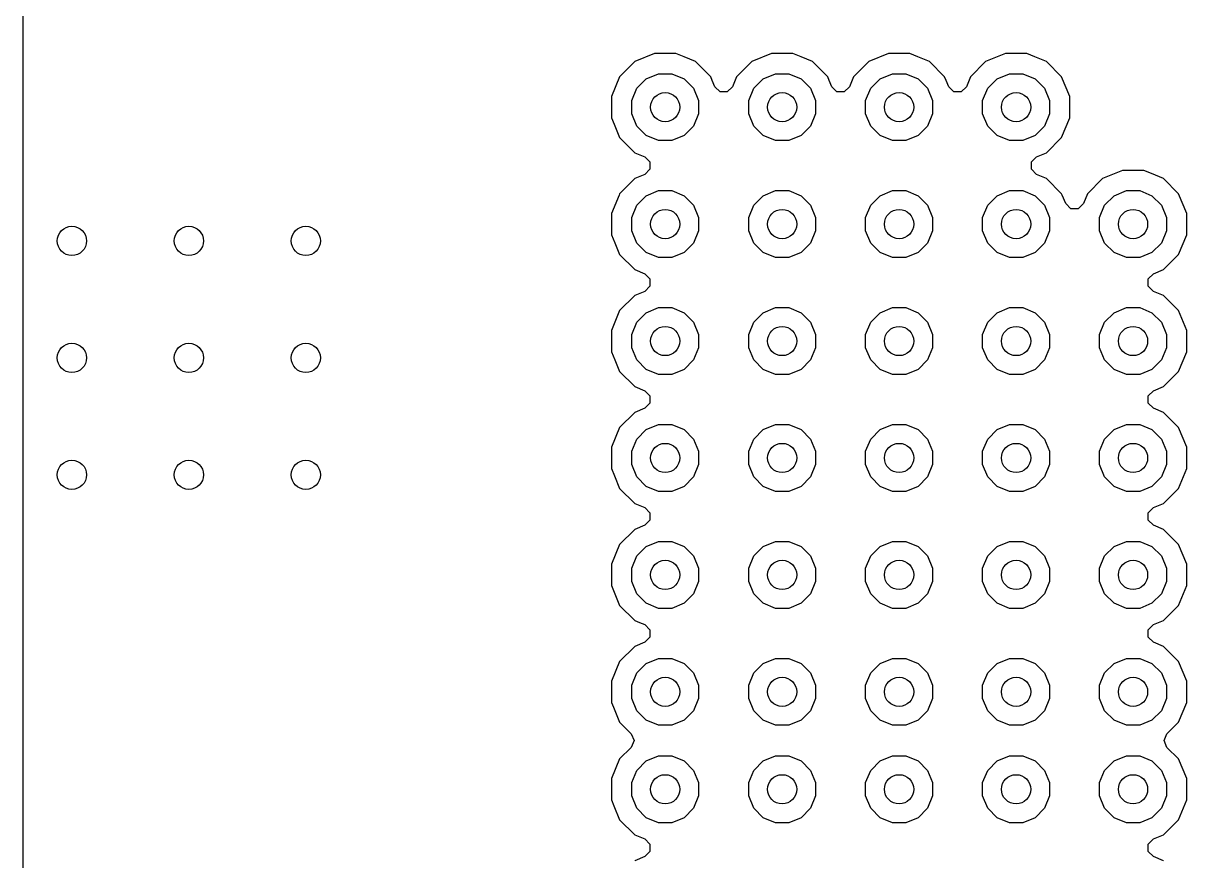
# Model space of a CAD drawing. Extents: x 114.9 to 199.6, y -137.1 to -76.7.
# Drawn here: x 114.88 to 120.85, y -103.38 to -99.08 of the extents above; entities that cross this region are included whole.
import ezdxf

# ---------------------------------------------------------------- set-up
doc = ezdxf.new("R2010")
doc.units = 0
doc.layers.add('BLACK', color=7, linetype='CONTINUOUS')

msp = doc.modelspace()

# ---------------------------------------------------------------- linework, layer by layer
at = {"layer": 'BLACK', "linetype": 'CONTINUOUS'}
for p, q in [((114.8805, -99.458698), (114.8805, -88.805198)), ((118.118698, -99.238), (118.01744, -99.279944)), ((118.1187, -99.238), (118.118698, -99.238)), ((118.2283, -99.238), (118.1187, -99.238)), ((118.228301, -99.238), (118.2283, -99.238)), ((118.270244, -99.255374), (118.228301, -99.238)), ((118.329558, -99.279943), (118.270244, -99.255374)), ((118.718698, -99.238), (118.61744, -99.279944)), ((118.7187, -99.238), (118.718698, -99.238)), ((118.8283, -99.238), (118.7187, -99.238)), ((118.828301, -99.238), (118.8283, -99.238)), ((118.870244, -99.255374), (118.828301, -99.238)), ((118.929558, -99.279943), (118.870244, -99.255374)), ((119.318698, -99.238), (119.21744, -99.279944)), ((119.3187, -99.238), (119.318698, -99.238)), ((119.4283, -99.238), (119.3187, -99.238)), ((119.428301, -99.238), (119.4283, -99.238)), ((119.470244, -99.255374), (119.428301, -99.238)), ((119.529558, -99.279943), (119.470244, -99.255374)), ((119.918698, -99.238), (119.81744, -99.279944)), ((119.9187, -99.238), (119.918698, -99.238)), ((120.0283, -99.238), (119.9187, -99.238)), ((120.028301, -99.238), (120.0283, -99.238)), ((120.070244, -99.255374), (120.028301, -99.238)), ((120.129558, -99.279943), (120.070244, -99.255374)), ((118.01744, -99.279944), (117.939944, -99.35744)), ((118.329559, -99.279944), (118.329558, -99.279943)), ((118.329561, -99.279945), (118.329559, -99.279944)), ((118.407056, -99.35744), (118.329561, -99.279945)), ((118.61744, -99.279944), (118.539945, -99.357439)), ((118.929559, -99.279944), (118.929558, -99.279943)), ((118.929561, -99.279945), (118.929559, -99.279944)), ((119.007056, -99.35744), (118.929561, -99.279945)), ((119.21744, -99.279944), (119.139945, -99.357439)), ((119.529559, -99.279944), (119.529558, -99.279943)), ((119.529561, -99.279945), (119.529559, -99.279944)), ((119.607056, -99.35744), (119.529561, -99.279945)), ((119.81744, -99.279944), (119.739945, -99.357439)), ((120.129559, -99.279944), (120.129558, -99.279943)), ((120.129561, -99.279945), (120.129559, -99.279944)), ((120.207055, -99.357439), (120.129561, -99.279945)), ((117.939944, -99.35744), (117.898, -99.458698)), ((118.027993, -99.416275), (118.076275, -99.367993)), ((118.076275, -99.367993), (118.139359, -99.341863)), ((118.139359, -99.341863), (118.207641, -99.341863)), ((118.207641, -99.341863), (118.270725, -99.367993)), ((118.270725, -99.367993), (118.319007, -99.416275)), ((118.407056, -99.357441), (118.407056, -99.35744)), ((118.407057, -99.357442), (118.407056, -99.357441)), ((118.414757, -99.376031), (118.407057, -99.357442)), ((118.539943, -99.35744), (118.51877, -99.408557)), ((118.539945, -99.357439), (118.539943, -99.35744)), ((118.627993, -99.416275), (118.676275, -99.367993)), ((118.676275, -99.367993), (118.739359, -99.341863)), ((118.739359, -99.341863), (118.807641, -99.341863)), ((118.807641, -99.341863), (118.870725, -99.367993)), ((118.870725, -99.367993), (118.919007, -99.416275)), ((119.007056, -99.357441), (119.007056, -99.35744)), ((119.007057, -99.357442), (119.007056, -99.357441)), ((119.014757, -99.376031), (119.007057, -99.357442)), ((119.139943, -99.35744), (119.11877, -99.408557)), ((119.139945, -99.357439), (119.139943, -99.35744)), ((119.227993, -99.416275), (119.276275, -99.367993)), ((119.276275, -99.367993), (119.339359, -99.341863)), ((119.339359, -99.341863), (119.407641, -99.341863)), ((119.407641, -99.341863), (119.470725, -99.367993)), ((119.470725, -99.367993), (119.519007, -99.416275)), ((119.607056, -99.357441), (119.607056, -99.35744)), ((119.607057, -99.357442), (119.607056, -99.357441)), ((119.614757, -99.376031), (119.607057, -99.357442)), ((119.739943, -99.35744), (119.71877, -99.408557)), ((119.739945, -99.357439), (119.739943, -99.35744)), ((119.827993, -99.416275), (119.876275, -99.367993)), ((119.876275, -99.367993), (119.939359, -99.341863)), ((119.939359, -99.341863), (120.007641, -99.341863)), ((120.007641, -99.341863), (120.070725, -99.367993)), ((120.070725, -99.367993), (120.119007, -99.416275)), ((120.207055, -99.35744), (120.207055, -99.357439)), ((120.207057, -99.357442), (120.207055, -99.35744)), ((120.249, -99.4587), (120.207057, -99.357442)), ((118.001863, -99.479359), (118.027993, -99.416275)), ((118.319007, -99.416275), (118.345137, -99.479359)), ((118.42823, -99.408557), (118.414757, -99.376031)), ((118.454748, -99.435075), (118.42823, -99.408557)), ((118.492251, -99.435075), (118.454748, -99.435075)), ((118.51877, -99.408557), (118.492251, -99.435075)), ((118.601863, -99.479359), (118.627993, -99.416275)), ((118.919007, -99.416275), (118.945137, -99.479359)), ((119.02823, -99.408557), (119.014757, -99.376031)), ((119.054748, -99.435075), (119.02823, -99.408557)), ((119.092251, -99.435075), (119.054748, -99.435075)), ((119.11877, -99.408557), (119.092251, -99.435075)), ((119.201863, -99.479359), (119.227993, -99.416275)), ((119.519007, -99.416275), (119.545137, -99.479359)), ((119.62823, -99.408557), (119.614757, -99.376031)), ((119.654748, -99.435075), (119.62823, -99.408557)), ((119.692251, -99.435075), (119.654748, -99.435075)), ((119.71877, -99.408557), (119.692251, -99.435075)), ((119.801863, -99.479359), (119.827993, -99.416275)), ((120.119007, -99.416275), (120.145137, -99.479359)), ((114.8805, -106.535198), (114.8805, -99.458698)), ((117.898, -99.458698), (117.898, -99.568301)), ((118.001863, -99.547641), (118.001863, -99.479359)), ((118.345137, -99.479359), (118.345137, -99.547641)), ((118.601863, -99.547641), (118.601863, -99.479359)), ((118.945137, -99.479359), (118.945137, -99.547641)), ((119.201863, -99.547641), (119.201863, -99.479359)), ((119.545137, -99.479359), (119.545137, -99.547641)), ((119.801863, -99.547641), (119.801863, -99.479359)), ((120.145137, -99.479359), (120.145137, -99.547641)), ((120.249, -99.5683), (120.249, -99.4587)), ((118.027993, -99.610725), (118.001863, -99.547641)), ((118.345137, -99.547641), (118.319007, -99.610725)), ((118.627993, -99.610725), (118.601863, -99.547641)), ((118.945137, -99.547641), (118.919007, -99.610725)), ((119.227993, -99.610725), (119.201863, -99.547641)), ((119.545137, -99.547641), (119.519007, -99.610725)), ((119.827993, -99.610725), (119.801863, -99.547641)), ((120.145137, -99.547641), (120.119007, -99.610725)), ((117.898, -99.568301), (117.911141, -99.600024)), ((117.911141, -99.600024), (117.939943, -99.669558)), ((118.076275, -99.659007), (118.027993, -99.610725)), ((118.319007, -99.610725), (118.270725, -99.659007)), ((118.676275, -99.659007), (118.627993, -99.610725)), ((118.919007, -99.610725), (118.870725, -99.659007)), ((119.276275, -99.659007), (119.227993, -99.610725)), ((119.519007, -99.610725), (119.470725, -99.659007)), ((119.876275, -99.659007), (119.827993, -99.610725)), ((120.119007, -99.610725), (120.070725, -99.659007)), ((120.207057, -99.669558), (120.249, -99.5683)), ((117.939943, -99.669558), (117.939944, -99.669559)), ((117.939944, -99.669559), (117.939945, -99.669561)), ((117.939945, -99.669561), (118.01744, -99.747056)), ((118.139359, -99.685137), (118.076275, -99.659007)), ((118.270725, -99.659007), (118.207641, -99.685137)), ((118.739359, -99.685137), (118.676275, -99.659007)), ((118.870725, -99.659007), (118.807641, -99.685137)), ((119.339359, -99.685137), (119.276275, -99.659007)), ((119.470725, -99.659007), (119.407641, -99.685137)), ((119.939359, -99.685137), (119.876275, -99.659007)), ((120.070725, -99.659007), (120.007641, -99.685137)), ((120.129561, -99.747055), (120.207055, -99.669561)), ((120.207055, -99.66956), (120.207057, -99.669558)), ((120.207055, -99.669561), (120.207055, -99.66956)), ((118.207641, -99.685137), (118.139359, -99.685137)), ((118.807641, -99.685137), (118.739359, -99.685137)), ((119.407641, -99.685137), (119.339359, -99.685137)), ((120.007641, -99.685137), (119.939359, -99.685137)), ((118.01744, -99.747056), (118.068557, -99.76823)), ((118.068557, -99.76823), (118.095075, -99.794749)), ((120.051924, -99.794748), (120.078441, -99.76823)), ((120.078441, -99.76823), (120.129558, -99.747057)), ((120.129558, -99.747057), (120.12956, -99.747055)), ((120.12956, -99.747055), (120.129561, -99.747055)), ((118.095075, -99.832252), (118.068557, -99.85877)), ((118.095075, -99.794749), (118.095075, -99.832252)), ((120.051924, -99.832251), (120.051924, -99.794748)), ((120.078441, -99.858769), (120.051924, -99.832251)), ((120.518698, -99.838), (120.41744, -99.879944)), ((120.5187, -99.838), (120.518698, -99.838)), ((120.6283, -99.838), (120.5187, -99.838)), ((120.628301, -99.838), (120.6283, -99.838)), ((120.668636, -99.854708), (120.628301, -99.838)), ((118.017439, -99.879945), (117.939944, -99.95744)), ((118.01744, -99.879943), (118.017439, -99.879945)), ((118.068557, -99.85877), (118.01744, -99.879943)), ((120.129558, -99.879943), (120.078441, -99.858769)), ((120.129559, -99.879944), (120.129558, -99.879943)), ((120.129561, -99.879945), (120.129559, -99.879944)), ((120.207056, -99.95744), (120.129561, -99.879945)), ((120.41744, -99.879944), (120.339945, -99.957439)), ((120.729558, -99.879943), (120.668636, -99.854708)), ((120.729559, -99.879944), (120.729558, -99.879943)), ((120.729561, -99.879945), (120.729559, -99.879944)), ((120.807055, -99.957439), (120.729561, -99.879945)), ((117.936606, -99.965499), (117.898, -100.058698)), ((117.939943, -99.957442), (117.936606, -99.965499)), ((117.939944, -99.95744), (117.939943, -99.957441)), ((117.939943, -99.957441), (117.939943, -99.957442)), ((118.027993, -100.016275), (118.076275, -99.967993)), ((118.076275, -99.967993), (118.139359, -99.941863)), ((118.139359, -99.941863), (118.207641, -99.941863)), ((118.207641, -99.941863), (118.270725, -99.967993)), ((118.270725, -99.967993), (118.319007, -100.016275)), ((118.627993, -100.016275), (118.676275, -99.967993)), ((118.676275, -99.967993), (118.739359, -99.941863)), ((118.739359, -99.941863), (118.807641, -99.941863)), ((118.807641, -99.941863), (118.870725, -99.967993)), ((118.870725, -99.967993), (118.919007, -100.016275)), ((119.227993, -100.016275), (119.276275, -99.967993)), ((119.276275, -99.967993), (119.339359, -99.941863)), ((119.339359, -99.941863), (119.407641, -99.941863)), ((119.407641, -99.941863), (119.470725, -99.967993)), ((119.470725, -99.967993), (119.519007, -100.016275)), ((119.827993, -100.016275), (119.876275, -99.967993)), ((119.876275, -99.967993), (119.939359, -99.941863)), ((119.939359, -99.941863), (120.007641, -99.941863)), ((120.007641, -99.941863), (120.070725, -99.967993)), ((120.070725, -99.967993), (120.119007, -100.016275)), ((120.207056, -99.957441), (120.207056, -99.95744)), ((120.207057, -99.957442), (120.207056, -99.957441)), ((120.210394, -99.965499), (120.207057, -99.957442)), ((120.22823, -100.008557), (120.210394, -99.965499)), ((120.339943, -99.95744), (120.31877, -100.008557)), ((120.339945, -99.957439), (120.339943, -99.95744)), ((120.427993, -100.016275), (120.476275, -99.967993)), ((120.476275, -99.967993), (120.539359, -99.941863)), ((120.539359, -99.941863), (120.607641, -99.941863)), ((120.607641, -99.941863), (120.670725, -99.967993)), ((120.670725, -99.967993), (120.719007, -100.016275)), ((120.807055, -99.95744), (120.807055, -99.957439)), ((120.807057, -99.957442), (120.807055, -99.95744)), ((120.849, -100.0587), (120.807057, -99.957442)), ((118.001863, -100.079359), (118.027993, -100.016275)), ((118.319007, -100.016275), (118.345137, -100.079359)), ((118.601863, -100.079359), (118.627993, -100.016275)), ((118.919007, -100.016275), (118.945137, -100.079359)), ((119.201863, -100.079359), (119.227993, -100.016275)), ((119.519007, -100.016275), (119.545137, -100.079359)), ((119.801863, -100.079359), (119.827993, -100.016275)), ((120.119007, -100.016275), (120.145137, -100.079359)), ((120.254748, -100.035075), (120.22823, -100.008557)), ((120.31877, -100.008557), (120.292251, -100.035075)), ((120.401863, -100.079359), (120.427993, -100.016275)), ((120.719007, -100.016275), (120.745137, -100.079359)), ((117.898, -100.058698), (117.898, -100.168301)), ((118.001863, -100.147641), (118.001863, -100.079359)), ((118.345137, -100.079359), (118.345137, -100.147641)), ((118.601863, -100.147641), (118.601863, -100.079359)), ((118.945137, -100.079359), (118.945137, -100.147641)), ((119.201863, -100.147641), (119.201863, -100.079359)), ((119.545137, -100.079359), (119.545137, -100.147641)), ((119.801863, -100.147641), (119.801863, -100.079359)), ((120.145137, -100.079359), (120.145137, -100.147641)), ((120.292251, -100.035075), (120.254748, -100.035075)), ((120.401863, -100.147641), (120.401863, -100.079359)), ((120.745137, -100.079359), (120.745137, -100.147641)), ((120.849, -100.1683), (120.849, -100.0587)), ((118.027993, -100.210725), (118.001863, -100.147641)), ((118.345137, -100.147641), (118.319007, -100.210725)), ((118.627993, -100.210725), (118.601863, -100.147641)), ((118.945137, -100.147641), (118.919007, -100.210725)), ((119.227993, -100.210725), (119.201863, -100.147641)), ((119.545137, -100.147641), (119.519007, -100.210725)), ((119.827993, -100.210725), (119.801863, -100.147641)), ((120.145137, -100.147641), (120.119007, -100.210725)), ((120.427993, -100.210725), (120.401863, -100.147641)), ((120.745137, -100.147641), (120.719007, -100.210725)), ((117.898, -100.168301), (117.915374, -100.210244)), ((117.915374, -100.210244), (117.939943, -100.269558)), ((118.076275, -100.259007), (118.027993, -100.210725)), ((118.319007, -100.210725), (118.270725, -100.259007)), ((118.676275, -100.259007), (118.627993, -100.210725)), ((118.919007, -100.210725), (118.870725, -100.259007)), ((119.276275, -100.259007), (119.227993, -100.210725)), ((119.519007, -100.210725), (119.470725, -100.259007)), ((119.876275, -100.259007), (119.827993, -100.210725)), ((120.119007, -100.210725), (120.070725, -100.259007)), ((120.476275, -100.259007), (120.427993, -100.210725)), ((120.719007, -100.210725), (120.670725, -100.259007)), ((120.807057, -100.269558), (120.849, -100.1683)), ((117.939943, -100.269558), (117.939944, -100.269559)), ((117.939944, -100.269559), (117.939945, -100.269561)), ((117.939945, -100.269561), (118.01744, -100.347056)), ((118.139359, -100.285137), (118.076275, -100.259007)), ((118.270725, -100.259007), (118.207641, -100.285137)), ((118.739359, -100.285137), (118.676275, -100.259007)), ((118.870725, -100.259007), (118.807641, -100.285137)), ((119.339359, -100.285137), (119.276275, -100.259007)), ((119.470725, -100.259007), (119.407641, -100.285137)), ((119.939359, -100.285137), (119.876275, -100.259007)), ((120.070725, -100.259007), (120.007641, -100.285137)), ((120.539359, -100.285137), (120.476275, -100.259007)), ((120.670725, -100.259007), (120.607641, -100.285137)), ((120.729561, -100.347055), (120.807055, -100.269561)), ((120.807055, -100.26956), (120.807057, -100.269558)), ((120.807055, -100.269561), (120.807055, -100.26956)), ((118.207641, -100.285137), (118.139359, -100.285137)), ((118.807641, -100.285137), (118.739359, -100.285137)), ((119.407641, -100.285137), (119.339359, -100.285137)), ((120.007641, -100.285137), (119.939359, -100.285137)), ((120.607641, -100.285137), (120.539359, -100.285137)), ((118.01744, -100.347056), (118.068557, -100.36823)), ((118.068557, -100.36823), (118.095075, -100.394749)), ((120.651924, -100.394748), (120.678441, -100.36823)), ((120.678441, -100.36823), (120.729558, -100.347057)), ((120.729558, -100.347057), (120.72956, -100.347055)), ((120.72956, -100.347055), (120.729561, -100.347055)), ((118.095075, -100.432252), (118.068557, -100.45877)), ((118.095075, -100.394749), (118.095075, -100.432252)), ((120.651924, -100.432251), (120.651924, -100.394748)), ((120.678441, -100.458769), (120.651924, -100.432251)), ((118.017439, -100.479945), (117.939944, -100.55744)), ((118.01744, -100.479943), (118.017439, -100.479945)), ((118.068557, -100.45877), (118.01744, -100.479943)), ((120.729558, -100.479943), (120.678441, -100.458769)), ((120.729559, -100.479944), (120.729558, -100.479943)), ((120.729561, -100.479945), (120.729559, -100.479944)), ((120.807055, -100.557439), (120.729561, -100.479945)), ((117.939944, -100.55744), (117.898, -100.658698)), ((118.027993, -100.616275), (118.076275, -100.567993)), ((118.076275, -100.567993), (118.139359, -100.541863)), ((118.139359, -100.541863), (118.207641, -100.541863)), ((118.207641, -100.541863), (118.270725, -100.567993)), ((118.270725, -100.567993), (118.319007, -100.616275)), ((118.627993, -100.616275), (118.676275, -100.567993)), ((118.676275, -100.567993), (118.739359, -100.541863)), ((118.739359, -100.541863), (118.807641, -100.541863)), ((118.807641, -100.541863), (118.870725, -100.567993)), ((118.870725, -100.567993), (118.919007, -100.616275)), ((119.227993, -100.616275), (119.276275, -100.567993)), ((119.276275, -100.567993), (119.339359, -100.541863)), ((119.339359, -100.541863), (119.407641, -100.541863)), ((119.407641, -100.541863), (119.470725, -100.567993)), ((119.470725, -100.567993), (119.519007, -100.616275)), ((119.827993, -100.616275), (119.876275, -100.567993)), ((119.876275, -100.567993), (119.939359, -100.541863)), ((119.939359, -100.541863), (120.007641, -100.541863)), ((120.007641, -100.541863), (120.070725, -100.567993)), ((120.070725, -100.567993), (120.119007, -100.616275)), ((120.427993, -100.616275), (120.476275, -100.567993)), ((120.476275, -100.567993), (120.539359, -100.541863)), ((120.539359, -100.541863), (120.607641, -100.541863)), ((120.607641, -100.541863), (120.670725, -100.567993)), ((120.670725, -100.567993), (120.719007, -100.616275)), ((120.807055, -100.55744), (120.807055, -100.557439)), ((120.807057, -100.557442), (120.807055, -100.55744)), ((120.849, -100.6587), (120.807057, -100.557442)), ((118.001863, -100.679359), (118.027993, -100.616275)), ((118.319007, -100.616275), (118.345137, -100.679359)), ((118.601863, -100.679359), (118.627993, -100.616275)), ((118.919007, -100.616275), (118.945137, -100.679359)), ((119.201863, -100.679359), (119.227993, -100.616275)), ((119.519007, -100.616275), (119.545137, -100.679359)), ((119.801863, -100.679359), (119.827993, -100.616275)), ((120.119007, -100.616275), (120.145137, -100.679359)), ((120.401863, -100.679359), (120.427993, -100.616275)), ((120.719007, -100.616275), (120.745137, -100.679359)), ((117.898, -100.658698), (117.898, -100.768301)), ((118.001863, -100.747641), (118.001863, -100.679359)), ((118.345137, -100.679359), (118.345137, -100.747641)), ((118.601863, -100.747641), (118.601863, -100.679359)), ((118.945137, -100.679359), (118.945137, -100.747641)), ((119.201863, -100.747641), (119.201863, -100.679359)), ((119.545137, -100.679359), (119.545137, -100.747641)), ((119.801863, -100.747641), (119.801863, -100.679359)), ((120.145137, -100.679359), (120.145137, -100.747641)), ((120.401863, -100.747641), (120.401863, -100.679359)), ((120.745137, -100.679359), (120.745137, -100.747641)), ((120.849, -100.7683), (120.849, -100.6587)), ((118.027993, -100.810725), (118.001863, -100.747641)), ((118.345137, -100.747641), (118.319007, -100.810725)), ((118.627993, -100.810725), (118.601863, -100.747641)), ((118.945137, -100.747641), (118.919007, -100.810725)), ((119.227993, -100.810725), (119.201863, -100.747641)), ((119.545137, -100.747641), (119.519007, -100.810725)), ((119.827993, -100.810725), (119.801863, -100.747641)), ((120.145137, -100.747641), (120.119007, -100.810725)), ((120.427993, -100.810725), (120.401863, -100.747641)), ((120.745137, -100.747641), (120.719007, -100.810725)), ((117.898, -100.768301), (117.915374, -100.810244)), ((120.807057, -100.869558), (120.849, -100.7683)), ((117.915374, -100.810244), (117.939943, -100.869558)), ((118.076275, -100.859007), (118.027993, -100.810725)), ((118.139359, -100.885137), (118.076275, -100.859007)), ((118.270725, -100.859007), (118.207641, -100.885137)), ((118.319007, -100.810725), (118.270725, -100.859007)), ((118.676275, -100.859007), (118.627993, -100.810725)), ((118.739359, -100.885137), (118.676275, -100.859007)), ((118.870725, -100.859007), (118.807641, -100.885137)), ((118.919007, -100.810725), (118.870725, -100.859007)), ((119.276275, -100.859007), (119.227993, -100.810725)), ((119.339359, -100.885137), (119.276275, -100.859007)), ((119.470725, -100.859007), (119.407641, -100.885137)), ((119.519007, -100.810725), (119.470725, -100.859007)), ((119.876275, -100.859007), (119.827993, -100.810725)), ((119.939359, -100.885137), (119.876275, -100.859007)), ((120.070725, -100.859007), (120.007641, -100.885137)), ((120.119007, -100.810725), (120.070725, -100.859007)), ((120.476275, -100.859007), (120.427993, -100.810725)), ((120.539359, -100.885137), (120.476275, -100.859007)), ((120.670725, -100.859007), (120.607641, -100.885137)), ((120.719007, -100.810725), (120.670725, -100.859007)), ((117.939943, -100.869558), (117.939944, -100.869559)), ((117.939944, -100.869559), (117.939945, -100.869561)), ((117.939945, -100.869561), (118.01744, -100.947056)), ((118.207641, -100.885137), (118.139359, -100.885137)), ((118.807641, -100.885137), (118.739359, -100.885137)), ((119.407641, -100.885137), (119.339359, -100.885137)), ((120.007641, -100.885137), (119.939359, -100.885137)), ((120.607641, -100.885137), (120.539359, -100.885137)), ((120.729561, -100.947055), (120.807055, -100.869561)), ((120.807055, -100.86956), (120.807057, -100.869558)), ((120.807055, -100.869561), (120.807055, -100.86956)), ((118.01744, -100.947056), (118.068557, -100.96823)), ((118.068557, -100.96823), (118.095075, -100.994749)), ((120.651924, -100.994748), (120.678441, -100.96823)), ((120.678441, -100.96823), (120.729558, -100.947057)), ((120.729558, -100.947057), (120.72956, -100.947055)), ((120.72956, -100.947055), (120.729561, -100.947055)), ((118.095075, -101.032252), (118.068557, -101.05877)), ((118.095075, -100.994749), (118.095075, -101.032252)), ((120.651924, -101.032251), (120.651924, -100.994748)), ((120.678441, -101.058769), (120.651924, -101.032251)), ((118.017439, -101.079945), (117.939944, -101.15744)), ((118.01744, -101.079943), (118.017439, -101.079945)), ((118.068557, -101.05877), (118.01744, -101.079943)), ((120.729558, -101.079943), (120.678441, -101.058769)), ((120.729559, -101.079944), (120.729558, -101.079943)), ((120.729561, -101.079945), (120.729559, -101.079944)), ((120.807055, -101.157439), (120.729561, -101.079945)), ((117.939944, -101.15744), (117.898, -101.258698)), ((118.076275, -101.167993), (118.139359, -101.141863)), ((118.139359, -101.141863), (118.207641, -101.141863)), ((118.207641, -101.141863), (118.270725, -101.167993)), ((118.676275, -101.167993), (118.739359, -101.141863)), ((118.739359, -101.141863), (118.807641, -101.141863)), ((118.807641, -101.141863), (118.870725, -101.167993)), ((119.276275, -101.167993), (119.339359, -101.141863)), ((119.339359, -101.141863), (119.407641, -101.141863)), ((119.407641, -101.141863), (119.470725, -101.167993)), ((119.876275, -101.167993), (119.939359, -101.141863)), ((119.939359, -101.141863), (120.007641, -101.141863)), ((120.007641, -101.141863), (120.070725, -101.167993)), ((120.476275, -101.167993), (120.539359, -101.141863)), ((120.539359, -101.141863), (120.607641, -101.141863)), ((120.607641, -101.141863), (120.670725, -101.167993)), ((120.807055, -101.15744), (120.807055, -101.157439)), ((120.807057, -101.157442), (120.807055, -101.15744)), ((120.849, -101.2587), (120.807057, -101.157442)), ((118.001863, -101.279359), (118.027993, -101.216275)), ((118.027993, -101.216275), (118.076275, -101.167993)), ((118.270725, -101.167993), (118.319007, -101.216275)), ((118.319007, -101.216275), (118.345137, -101.279359)), ((118.601863, -101.279359), (118.627993, -101.216275)), ((118.627993, -101.216275), (118.676275, -101.167993)), ((118.870725, -101.167993), (118.919007, -101.216275)), ((118.919007, -101.216275), (118.945137, -101.279359)), ((119.201863, -101.279359), (119.227993, -101.216275)), ((119.227993, -101.216275), (119.276275, -101.167993)), ((119.470725, -101.167993), (119.519007, -101.216275)), ((119.519007, -101.216275), (119.545137, -101.279359)), ((119.801863, -101.279359), (119.827993, -101.216275)), ((119.827993, -101.216275), (119.876275, -101.167993)), ((120.070725, -101.167993), (120.119007, -101.216275)), ((120.119007, -101.216275), (120.145137, -101.279359)), ((120.401863, -101.279359), (120.427993, -101.216275)), ((120.427993, -101.216275), (120.476275, -101.167993)), ((120.670725, -101.167993), (120.719007, -101.216275)), ((120.719007, -101.216275), (120.745137, -101.279359)), ((117.898, -101.258698), (117.898, -101.368301)), ((118.001863, -101.347641), (118.001863, -101.279359)), ((118.345137, -101.279359), (118.345137, -101.347641)), ((118.601863, -101.347641), (118.601863, -101.279359)), ((118.945137, -101.279359), (118.945137, -101.347641)), ((119.201863, -101.347641), (119.201863, -101.279359)), ((119.545137, -101.279359), (119.545137, -101.347641)), ((119.801863, -101.347641), (119.801863, -101.279359)), ((120.145137, -101.279359), (120.145137, -101.347641)), ((120.401863, -101.347641), (120.401863, -101.279359)), ((120.745137, -101.279359), (120.745137, -101.347641)), ((120.849, -101.3683), (120.849, -101.2587)), ((117.898, -101.368301), (117.913118, -101.404797)), ((117.913118, -101.404797), (117.939943, -101.469558)), ((118.027993, -101.410725), (118.001863, -101.347641)), ((118.345137, -101.347641), (118.319007, -101.410725)), ((118.627993, -101.410725), (118.601863, -101.347641)), ((118.945137, -101.347641), (118.919007, -101.410725)), ((119.227993, -101.410725), (119.201863, -101.347641)), ((119.545137, -101.347641), (119.519007, -101.410725)), ((119.827993, -101.410725), (119.801863, -101.347641)), ((120.145137, -101.347641), (120.119007, -101.410725)), ((120.427993, -101.410725), (120.401863, -101.347641)), ((120.745137, -101.347641), (120.719007, -101.410725)), ((120.807057, -101.469558), (120.849, -101.3683)), ((118.076275, -101.459007), (118.027993, -101.410725)), ((118.139359, -101.485137), (118.076275, -101.459007)), ((118.270725, -101.459007), (118.207641, -101.485137)), ((118.319007, -101.410725), (118.270725, -101.459007)), ((118.676275, -101.459007), (118.627993, -101.410725)), ((118.739359, -101.485137), (118.676275, -101.459007)), ((118.870725, -101.459007), (118.807641, -101.485137)), ((118.919007, -101.410725), (118.870725, -101.459007)), ((119.276275, -101.459007), (119.227993, -101.410725)), ((119.339359, -101.485137), (119.276275, -101.459007)), ((119.470725, -101.459007), (119.407641, -101.485137)), ((119.519007, -101.410725), (119.470725, -101.459007)), ((119.876275, -101.459007), (119.827993, -101.410725)), ((119.939359, -101.485137), (119.876275, -101.459007)), ((120.070725, -101.459007), (120.007641, -101.485137)), ((120.119007, -101.410725), (120.070725, -101.459007)), ((120.476275, -101.459007), (120.427993, -101.410725)), ((120.539359, -101.485137), (120.476275, -101.459007)), ((120.670725, -101.459007), (120.607641, -101.485137)), ((120.719007, -101.410725), (120.670725, -101.459007)), ((117.939943, -101.469558), (117.939944, -101.469559)), ((117.939944, -101.469559), (117.939945, -101.469561)), ((117.939945, -101.469561), (118.01744, -101.547056)), ((118.207641, -101.485137), (118.139359, -101.485137)), ((118.807641, -101.485137), (118.739359, -101.485137)), ((119.407641, -101.485137), (119.339359, -101.485137)), ((120.007641, -101.485137), (119.939359, -101.485137)), ((120.607641, -101.485137), (120.539359, -101.485137)), ((120.729561, -101.547055), (120.807055, -101.469561)), ((120.807055, -101.46956), (120.807057, -101.469558)), ((120.807055, -101.469561), (120.807055, -101.46956)), ((118.01744, -101.547056), (118.068557, -101.56823)), ((118.068557, -101.56823), (118.095075, -101.594749)), ((120.651924, -101.594748), (120.678441, -101.56823)), ((120.678441, -101.56823), (120.729558, -101.547057)), ((120.729558, -101.547057), (120.72956, -101.547055)), ((120.72956, -101.547055), (120.729561, -101.547055)), ((118.095075, -101.632252), (118.068557, -101.65877)), ((118.095075, -101.594749), (118.095075, -101.632252)), ((120.651924, -101.632251), (120.651924, -101.594748)), ((120.678441, -101.658769), (120.651924, -101.632251)), ((118.017439, -101.679945), (117.939944, -101.75744)), ((118.01744, -101.679943), (118.017439, -101.679945)), ((118.068557, -101.65877), (118.01744, -101.679943)), ((120.729558, -101.679943), (120.678441, -101.658769)), ((120.729559, -101.679944), (120.729558, -101.679943)), ((120.729561, -101.679945), (120.729559, -101.679944)), ((120.807055, -101.757439), (120.729561, -101.679945)), ((117.939944, -101.75744), (117.898, -101.858698)), ((118.076275, -101.767993), (118.139359, -101.741863)), ((118.139359, -101.741863), (118.207641, -101.741863)), ((118.207641, -101.741863), (118.270725, -101.767993)), ((118.676275, -101.767993), (118.739359, -101.741863)), ((118.739359, -101.741863), (118.807641, -101.741863)), ((118.807641, -101.741863), (118.870725, -101.767993)), ((119.276275, -101.767993), (119.339359, -101.741863)), ((119.339359, -101.741863), (119.407641, -101.741863)), ((119.407641, -101.741863), (119.470725, -101.767993)), ((119.876275, -101.767993), (119.939359, -101.741863)), ((119.939359, -101.741863), (120.007641, -101.741863)), ((120.007641, -101.741863), (120.070725, -101.767993)), ((120.476275, -101.767993), (120.539359, -101.741863)), ((120.539359, -101.741863), (120.607641, -101.741863)), ((120.607641, -101.741863), (120.670725, -101.767993)), ((120.807055, -101.75744), (120.807055, -101.757439)), ((120.807057, -101.757442), (120.807055, -101.75744)), ((120.849, -101.8587), (120.807057, -101.757442)), ((118.001863, -101.879359), (118.027993, -101.816275)), ((118.027993, -101.816275), (118.076275, -101.767993)), ((118.270725, -101.767993), (118.319007, -101.816275)), ((118.319007, -101.816275), (118.345137, -101.879359)), ((118.601863, -101.879359), (118.627993, -101.816275)), ((118.627993, -101.816275), (118.676275, -101.767993)), ((118.870725, -101.767993), (118.919007, -101.816275)), ((118.919007, -101.816275), (118.945137, -101.879359)), ((119.201863, -101.879359), (119.227993, -101.816275)), ((119.227993, -101.816275), (119.276275, -101.767993)), ((119.470725, -101.767993), (119.519007, -101.816275)), ((119.519007, -101.816275), (119.545137, -101.879359)), ((119.801863, -101.879359), (119.827993, -101.816275)), ((119.827993, -101.816275), (119.876275, -101.767993)), ((120.070725, -101.767993), (120.119007, -101.816275)), ((120.119007, -101.816275), (120.145137, -101.879359)), ((120.401863, -101.879359), (120.427993, -101.816275)), ((120.427993, -101.816275), (120.476275, -101.767993)), ((120.670725, -101.767993), (120.719007, -101.816275)), ((120.719007, -101.816275), (120.745137, -101.879359)), ((117.898, -101.858698), (117.898, -101.968301)), ((118.001863, -101.947641), (118.001863, -101.879359)), ((118.345137, -101.879359), (118.345137, -101.947641)), ((118.601863, -101.947641), (118.601863, -101.879359)), ((118.945137, -101.879359), (118.945137, -101.947641)), ((119.201863, -101.947641), (119.201863, -101.879359)), ((119.545137, -101.879359), (119.545137, -101.947641)), ((119.801863, -101.947641), (119.801863, -101.879359)), ((120.145137, -101.879359), (120.145137, -101.947641)), ((120.401863, -101.947641), (120.401863, -101.879359)), ((120.745137, -101.879359), (120.745137, -101.947641)), ((120.849, -101.9683), (120.849, -101.8587)), ((117.898, -101.968301), (117.915374, -102.010244)), ((118.027993, -102.010725), (118.001863, -101.947641)), ((118.345137, -101.947641), (118.319007, -102.010725)), ((118.627993, -102.010725), (118.601863, -101.947641)), ((118.945137, -101.947641), (118.919007, -102.010725)), ((119.227993, -102.010725), (119.201863, -101.947641)), ((119.545137, -101.947641), (119.519007, -102.010725)), ((119.827993, -102.010725), (119.801863, -101.947641)), ((120.145137, -101.947641), (120.119007, -102.010725)), ((120.427993, -102.010725), (120.401863, -101.947641)), ((120.745137, -101.947641), (120.719007, -102.010725)), ((120.807057, -102.069558), (120.849, -101.9683)), ((117.915374, -102.010244), (117.939943, -102.069558)), ((118.076275, -102.059007), (118.027993, -102.010725)), ((118.139359, -102.085137), (118.076275, -102.059007)), ((118.270725, -102.059007), (118.207641, -102.085137)), ((118.319007, -102.010725), (118.270725, -102.059007)), ((118.676275, -102.059007), (118.627993, -102.010725)), ((118.739359, -102.085137), (118.676275, -102.059007)), ((118.870725, -102.059007), (118.807641, -102.085137)), ((118.919007, -102.010725), (118.870725, -102.059007)), ((119.276275, -102.059007), (119.227993, -102.010725)), ((119.339359, -102.085137), (119.276275, -102.059007)), ((119.470725, -102.059007), (119.407641, -102.085137)), ((119.519007, -102.010725), (119.470725, -102.059007)), ((119.876275, -102.059007), (119.827993, -102.010725)), ((119.939359, -102.085137), (119.876275, -102.059007)), ((120.070725, -102.059007), (120.007641, -102.085137)), ((120.119007, -102.010725), (120.070725, -102.059007)), ((120.476275, -102.059007), (120.427993, -102.010725)), ((120.539359, -102.085137), (120.476275, -102.059007)), ((120.670725, -102.059007), (120.607641, -102.085137)), ((120.719007, -102.010725), (120.670725, -102.059007)), ((117.939943, -102.069558), (117.939944, -102.069559)), ((117.939944, -102.069559), (117.939945, -102.069561)), ((117.939945, -102.069561), (118.01744, -102.147056)), ((118.207641, -102.085137), (118.139359, -102.085137)), ((118.807641, -102.085137), (118.739359, -102.085137)), ((119.407641, -102.085137), (119.339359, -102.085137)), ((120.007641, -102.085137), (119.939359, -102.085137)), ((120.607641, -102.085137), (120.539359, -102.085137)), ((120.729561, -102.147055), (120.807055, -102.069561)), ((120.807055, -102.06956), (120.807057, -102.069558)), ((120.807055, -102.069561), (120.807055, -102.06956)), ((118.01744, -102.147056), (118.017441, -102.147056)), ((118.017441, -102.147056), (118.017442, -102.147057)), ((118.017442, -102.147057), (118.041728, -102.157116)), ((118.041728, -102.157116), (118.068557, -102.16823)), ((118.068557, -102.16823), (118.095075, -102.194749)), ((120.651924, -102.194748), (120.678441, -102.16823)), ((120.678441, -102.16823), (120.729558, -102.147057)), ((120.729558, -102.147057), (120.72956, -102.147055)), ((120.72956, -102.147055), (120.729561, -102.147055)), ((118.095075, -102.232252), (118.068557, -102.25877)), ((118.095075, -102.194749), (118.095075, -102.232252)), ((120.651924, -102.232251), (120.651924, -102.194748)), ((120.678441, -102.258769), (120.651924, -102.232251)), ((118.017439, -102.279945), (117.939944, -102.35744)), ((118.01744, -102.279943), (118.017439, -102.279945)), ((118.068557, -102.25877), (118.01744, -102.279943)), ((120.729558, -102.279943), (120.678441, -102.258769)), ((120.729559, -102.279944), (120.729558, -102.279943)), ((120.729561, -102.279945), (120.729559, -102.279944)), ((120.807055, -102.357439), (120.729561, -102.279945)), ((117.939944, -102.35744), (117.898, -102.458698)), ((118.076275, -102.367993), (118.139359, -102.341863)), ((118.139359, -102.341863), (118.207641, -102.341863)), ((118.207641, -102.341863), (118.270725, -102.367993)), ((118.676275, -102.367993), (118.739359, -102.341863)), ((118.739359, -102.341863), (118.807641, -102.341863)), ((118.807641, -102.341863), (118.870725, -102.367993)), ((119.276275, -102.367993), (119.339359, -102.341863)), ((119.339359, -102.341863), (119.407641, -102.341863)), ((119.407641, -102.341863), (119.470725, -102.367993)), ((119.876275, -102.367993), (119.939359, -102.341863)), ((119.939359, -102.341863), (120.007641, -102.341863)), ((120.007641, -102.341863), (120.070725, -102.367993)), ((120.476275, -102.367993), (120.539359, -102.341863)), ((120.539359, -102.341863), (120.607641, -102.341863)), ((120.607641, -102.341863), (120.670725, -102.367993)), ((120.807055, -102.35744), (120.807055, -102.357439)), ((120.807057, -102.357442), (120.807055, -102.35744)), ((120.849, -102.4587), (120.807057, -102.357442)), ((118.001863, -102.479359), (118.027993, -102.416275)), ((118.027993, -102.416275), (118.076275, -102.367993)), ((118.270725, -102.367993), (118.319007, -102.416275)), ((118.319007, -102.416275), (118.345137, -102.479359)), ((118.601863, -102.479359), (118.627993, -102.416275)), ((118.627993, -102.416275), (118.676275, -102.367993)), ((118.870725, -102.367993), (118.919007, -102.416275)), ((118.919007, -102.416275), (118.945137, -102.479359)), ((119.201863, -102.479359), (119.227993, -102.416275)), ((119.227993, -102.416275), (119.276275, -102.367993)), ((119.470725, -102.367993), (119.519007, -102.416275)), ((119.519007, -102.416275), (119.545137, -102.479359)), ((119.801863, -102.479359), (119.827993, -102.416275)), ((119.827993, -102.416275), (119.876275, -102.367993)), ((120.070725, -102.367993), (120.119007, -102.416275)), ((120.119007, -102.416275), (120.145137, -102.479359)), ((120.401863, -102.479359), (120.427993, -102.416275)), ((120.427993, -102.416275), (120.476275, -102.367993)), ((120.670725, -102.367993), (120.719007, -102.416275)), ((120.719007, -102.416275), (120.745137, -102.479359)), ((117.898, -102.458698), (117.898, -102.568301)), ((120.849, -102.535198), (120.849, -102.4587)), ((118.001863, -102.547641), (118.001863, -102.479359)), ((118.345137, -102.479359), (118.345137, -102.547641)), ((118.601863, -102.547641), (118.601863, -102.479359)), ((118.945137, -102.479359), (118.945137, -102.547641)), ((119.201863, -102.547641), (119.201863, -102.479359)), ((119.545137, -102.479359), (119.545137, -102.547641)), ((119.801863, -102.547641), (119.801863, -102.479359)), ((120.145137, -102.479359), (120.145137, -102.547641)), ((120.401863, -102.547641), (120.401863, -102.479359)), ((120.745137, -102.479359), (120.745137, -102.547641)), ((120.849, -102.5683), (120.849, -102.535198)), ((117.898, -102.568301), (117.907988, -102.592413)), ((117.907988, -102.592413), (117.939943, -102.669558)), ((118.027993, -102.610725), (118.001863, -102.547641)), ((118.345137, -102.547641), (118.319007, -102.610725)), ((118.627993, -102.610725), (118.601863, -102.547641)), ((118.945137, -102.547641), (118.919007, -102.610725)), ((119.227993, -102.610725), (119.201863, -102.547641)), ((119.545137, -102.547641), (119.519007, -102.610725)), ((119.827993, -102.610725), (119.801863, -102.547641)), ((120.145137, -102.547641), (120.119007, -102.610725)), ((120.427993, -102.610725), (120.401863, -102.547641)), ((120.745137, -102.547641), (120.719007, -102.610725)), ((120.807057, -102.669558), (120.849, -102.5683)), ((118.076275, -102.659007), (118.027993, -102.610725)), ((118.319007, -102.610725), (118.270725, -102.659007)), ((118.676275, -102.659007), (118.627993, -102.610725)), ((118.919007, -102.610725), (118.870725, -102.659007)), ((119.276275, -102.659007), (119.227993, -102.610725)), ((119.519007, -102.610725), (119.470725, -102.659007)), ((119.876275, -102.659007), (119.827993, -102.610725)), ((120.119007, -102.610725), (120.070725, -102.659007)), ((120.476275, -102.659007), (120.427993, -102.610725)), ((120.719007, -102.610725), (120.670725, -102.659007)), ((117.939943, -102.669558), (117.939944, -102.669559)), ((117.939944, -102.669559), (117.939945, -102.669561)), ((117.939945, -102.669561), (117.999236, -102.728852)), ((118.139359, -102.685137), (118.076275, -102.659007)), ((118.207641, -102.685137), (118.139359, -102.685137)), ((118.270725, -102.659007), (118.207641, -102.685137)), ((118.739359, -102.685137), (118.676275, -102.659007)), ((118.807641, -102.685137), (118.739359, -102.685137)), ((118.870725, -102.659007), (118.807641, -102.685137)), ((119.339359, -102.685137), (119.276275, -102.659007)), ((119.407641, -102.685137), (119.339359, -102.685137)), ((119.470725, -102.659007), (119.407641, -102.685137)), ((119.939359, -102.685137), (119.876275, -102.659007)), ((120.007641, -102.685137), (119.939359, -102.685137)), ((120.070725, -102.659007), (120.007641, -102.685137)), ((120.539359, -102.685137), (120.476275, -102.659007)), ((120.607641, -102.685137), (120.539359, -102.685137)), ((120.670725, -102.659007), (120.607641, -102.685137)), ((120.747764, -102.728852), (120.807055, -102.669561)), ((120.807055, -102.66956), (120.807057, -102.669558)), ((120.807055, -102.669561), (120.807055, -102.66956)), ((117.999236, -102.728852), (118.013588, -102.7635)), ((118.013588, -102.7635), (117.999236, -102.798148)), ((120.733412, -102.7635), (120.747764, -102.728852)), ((120.747764, -102.798148), (120.733412, -102.7635)), ((117.999236, -102.798148), (117.939944, -102.85744)), ((120.807055, -102.857439), (120.747764, -102.798148)), ((117.939944, -102.85744), (117.898, -102.958698)), ((118.027993, -102.916275), (118.076275, -102.867993)), ((118.076275, -102.867993), (118.139359, -102.841863)), ((118.139359, -102.841863), (118.207641, -102.841863)), ((118.207641, -102.841863), (118.270725, -102.867993)), ((118.270725, -102.867993), (118.319007, -102.916275)), ((118.627993, -102.916275), (118.676275, -102.867993)), ((118.676275, -102.867993), (118.739359, -102.841863)), ((118.739359, -102.841863), (118.807641, -102.841863)), ((118.807641, -102.841863), (118.870725, -102.867993)), ((118.870725, -102.867993), (118.919007, -102.916275)), ((119.227993, -102.916275), (119.276275, -102.867993)), ((119.276275, -102.867993), (119.339359, -102.841863)), ((119.339359, -102.841863), (119.407641, -102.841863)), ((119.407641, -102.841863), (119.470725, -102.867993)), ((119.470725, -102.867993), (119.519007, -102.916275)), ((119.827993, -102.916275), (119.876275, -102.867993)), ((119.876275, -102.867993), (119.939359, -102.841863)), ((119.939359, -102.841863), (120.007641, -102.841863)), ((120.007641, -102.841863), (120.070725, -102.867993)), ((120.070725, -102.867993), (120.119007, -102.916275)), ((120.427993, -102.916275), (120.476275, -102.867993)), ((120.476275, -102.867993), (120.539359, -102.841863)), ((120.539359, -102.841863), (120.607641, -102.841863)), ((120.607641, -102.841863), (120.670725, -102.867993)), ((120.670725, -102.867993), (120.719007, -102.916275)), ((120.807055, -102.85744), (120.807055, -102.857439)), ((120.807057, -102.857442), (120.807055, -102.85744)), ((120.849, -102.9587), (120.807057, -102.857442)), ((118.001863, -102.979359), (118.027993, -102.916275)), ((118.319007, -102.916275), (118.345137, -102.979359)), ((118.601863, -102.979359), (118.627993, -102.916275)), ((118.919007, -102.916275), (118.945137, -102.979359)), ((119.201863, -102.979359), (119.227993, -102.916275)), ((119.519007, -102.916275), (119.545137, -102.979359)), ((119.801863, -102.979359), (119.827993, -102.916275)), ((120.119007, -102.916275), (120.145137, -102.979359)), ((120.401863, -102.979359), (120.427993, -102.916275)), ((120.719007, -102.916275), (120.745137, -102.979359)), ((117.898, -102.958698), (117.898, -103.068301)), ((118.001863, -103.047641), (118.001863, -102.979359)), ((118.345137, -102.979359), (118.345137, -103.047641)), ((118.601863, -103.047641), (118.601863, -102.979359)), ((118.945137, -102.979359), (118.945137, -103.047641)), ((119.201863, -103.047641), (119.201863, -102.979359)), ((119.545137, -102.979359), (119.545137, -103.047641)), ((119.801863, -103.047641), (119.801863, -102.979359)), ((120.145137, -102.979359), (120.145137, -103.047641)), ((120.401863, -103.047641), (120.401863, -102.979359)), ((120.745137, -102.979359), (120.745137, -103.047641)), ((120.849, -103.0683), (120.849, -102.9587)), ((117.898, -103.068301), (117.910297, -103.097987)), ((118.027993, -103.110725), (118.001863, -103.047641)), ((118.345137, -103.047641), (118.319007, -103.110725)), ((118.627993, -103.110725), (118.601863, -103.047641)), ((118.945137, -103.047641), (118.919007, -103.110725)), ((119.227993, -103.110725), (119.201863, -103.047641)), ((119.545137, -103.047641), (119.519007, -103.110725)), ((119.827993, -103.110725), (119.801863, -103.047641)), ((120.145137, -103.047641), (120.119007, -103.110725)), ((120.427993, -103.110725), (120.401863, -103.047641)), ((120.745137, -103.047641), (120.719007, -103.110725)), ((120.807057, -103.169558), (120.849, -103.0683)), ((117.910297, -103.097987), (117.939943, -103.169558)), ((118.076275, -103.159007), (118.027993, -103.110725)), ((118.319007, -103.110725), (118.270725, -103.159007)), ((118.676275, -103.159007), (118.627993, -103.110725)), ((118.919007, -103.110725), (118.870725, -103.159007)), ((119.276275, -103.159007), (119.227993, -103.110725)), ((119.519007, -103.110725), (119.470725, -103.159007)), ((119.876275, -103.159007), (119.827993, -103.110725)), ((120.119007, -103.110725), (120.070725, -103.159007)), ((120.476275, -103.159007), (120.427993, -103.110725)), ((120.719007, -103.110725), (120.670725, -103.159007)), ((117.939943, -103.169558), (117.939944, -103.169559)), ((117.939944, -103.169559), (117.939945, -103.169561)), ((117.939945, -103.169561), (118.01744, -103.247056)), ((118.139359, -103.185137), (118.076275, -103.159007)), ((118.207641, -103.185137), (118.139359, -103.185137)), ((118.270725, -103.159007), (118.207641, -103.185137)), ((118.739359, -103.185137), (118.676275, -103.159007)), ((118.807641, -103.185137), (118.739359, -103.185137)), ((118.870725, -103.159007), (118.807641, -103.185137)), ((119.339359, -103.185137), (119.276275, -103.159007)), ((119.407641, -103.185137), (119.339359, -103.185137)), ((119.470725, -103.159007), (119.407641, -103.185137)), ((119.939359, -103.185137), (119.876275, -103.159007)), ((120.007641, -103.185137), (119.939359, -103.185137)), ((120.070725, -103.159007), (120.007641, -103.185137)), ((120.539359, -103.185137), (120.476275, -103.159007)), ((120.607641, -103.185137), (120.539359, -103.185137)), ((120.670725, -103.159007), (120.607641, -103.185137)), ((120.729561, -103.247055), (120.807055, -103.169561)), ((120.807055, -103.16956), (120.807057, -103.169558)), ((120.807055, -103.169561), (120.807055, -103.16956)), ((118.01744, -103.247056), (118.068557, -103.26823)), ((120.678441, -103.26823), (120.729558, -103.247057)), ((120.729558, -103.247057), (120.72956, -103.247055)), ((120.72956, -103.247055), (120.729561, -103.247055)), ((118.068557, -103.26823), (118.095075, -103.294749)), ((118.095075, -103.294749), (118.095075, -103.332252)), ((120.651924, -103.294748), (120.678441, -103.26823)), ((120.651924, -103.332251), (120.651924, -103.294748)), ((118.068557, -103.35877), (118.01744, -103.379943)), ((118.095075, -103.332252), (118.068557, -103.35877)), ((120.678441, -103.358769), (120.651924, -103.332251)), ((120.729558, -103.379943), (120.678441, -103.358769)), ((118.01744, -103.379943), (118.017439, -103.379945)), ((120.729559, -103.379944), (120.729558, -103.379943)), ((120.729561, -103.379945), (120.729559, -103.379944))]:
    msp.add_line(p, q, dxfattribs=at)
at = {"layer": 'BLACK'}
for centre in [(118.1735, -99.5135), (118.7735, -99.5135), (119.3735, -99.5135), (119.9735, -99.5135), (118.1735, -100.1135), (118.7735, -100.1135), (119.3735, -100.1135), (119.9735, -100.1135), (120.5735, -100.1135), (115.13, -100.2), (115.73, -100.2), (116.33, -100.2), (118.1735, -100.7135), (118.7735, -100.7135), (119.3735, -100.7135), (119.9735, -100.7135), (120.5735, -100.7135), (115.13, -100.8), (115.73, -100.8), (116.33, -100.8), (118.1735, -101.3135), (118.7735, -101.3135), (119.3735, -101.3135), (119.9735, -101.3135), (120.5735, -101.3135), (115.13, -101.4), (115.73, -101.4), (116.33, -101.4), (118.1735, -101.9135), (118.7735, -101.9135), (119.3735, -101.9135), (119.9735, -101.9135), (120.5735, -101.9135), (118.1735, -102.5135), (118.7735, -102.5135), (119.3735, -102.5135), (119.9735, -102.5135), (120.5735, -102.5135), (118.1735, -103.0135), (118.7735, -103.0135), (119.3735, -103.0135), (119.9735, -103.0135), (120.5735, -103.0135)]:
    msp.add_circle(centre, 0.075, dxfattribs=at)
at = {"layer": 'WHITE'}
for centre in [(118.1735, -99.5135), (118.7735, -99.5135), (119.3735, -99.5135), (119.9735, -99.5135), (118.1735, -100.1135), (118.7735, -100.1135), (119.3735, -100.1135), (119.9735, -100.1135), (120.5735, -100.1135), (115.13, -100.2), (115.73, -100.2), (116.33, -100.2), (118.1735, -100.7135), (118.7735, -100.7135), (119.3735, -100.7135), (119.9735, -100.7135), (120.5735, -100.7135), (115.13, -100.8), (115.73, -100.8), (116.33, -100.8), (118.1735, -101.3135), (118.7735, -101.3135), (119.3735, -101.3135), (119.9735, -101.3135), (120.5735, -101.3135), (115.13, -101.4), (115.73, -101.4), (116.33, -101.4), (118.1735, -101.9135), (118.7735, -101.9135), (119.3735, -101.9135), (119.9735, -101.9135), (120.5735, -101.9135), (118.1735, -102.5135), (118.7735, -102.5135), (119.3735, -102.5135), (119.9735, -102.5135), (120.5735, -102.5135), (118.1735, -103.0135), (118.7735, -103.0135), (119.3735, -103.0135), (119.9735, -103.0135), (120.5735, -103.0135)]:
    msp.add_circle(centre, 0.075, dxfattribs=at)

doc.saveas('drawing.dxf')
